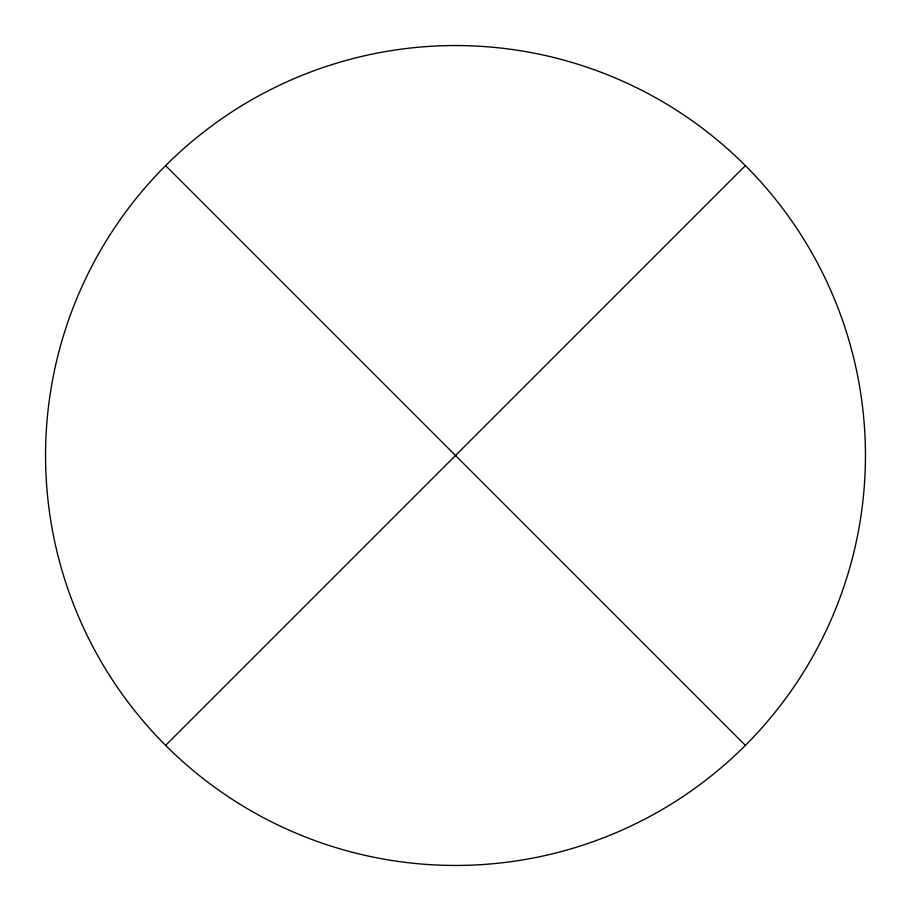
<?xml version="1.0" encoding="UTF-8"?>
<svg xmlns="http://www.w3.org/2000/svg" width="911" height="911" viewBox="0 0 911 911"><rect width="100%" height="100%" fill="white"/><g stroke="black" fill="none" stroke-linecap="round" stroke-linejoin="round"><path stroke-width="1.37" d="M165.62 745.38L745.38 165.631M165.62 165.631L745.38 745.38M250.525 810.528A409.95 409.95 0 0 0 865.45 455.5A409.95 409.95 0 0 0 250.525 100.472A409.95 409.95 0 0 0 250.525 810.528"/></g></svg>
